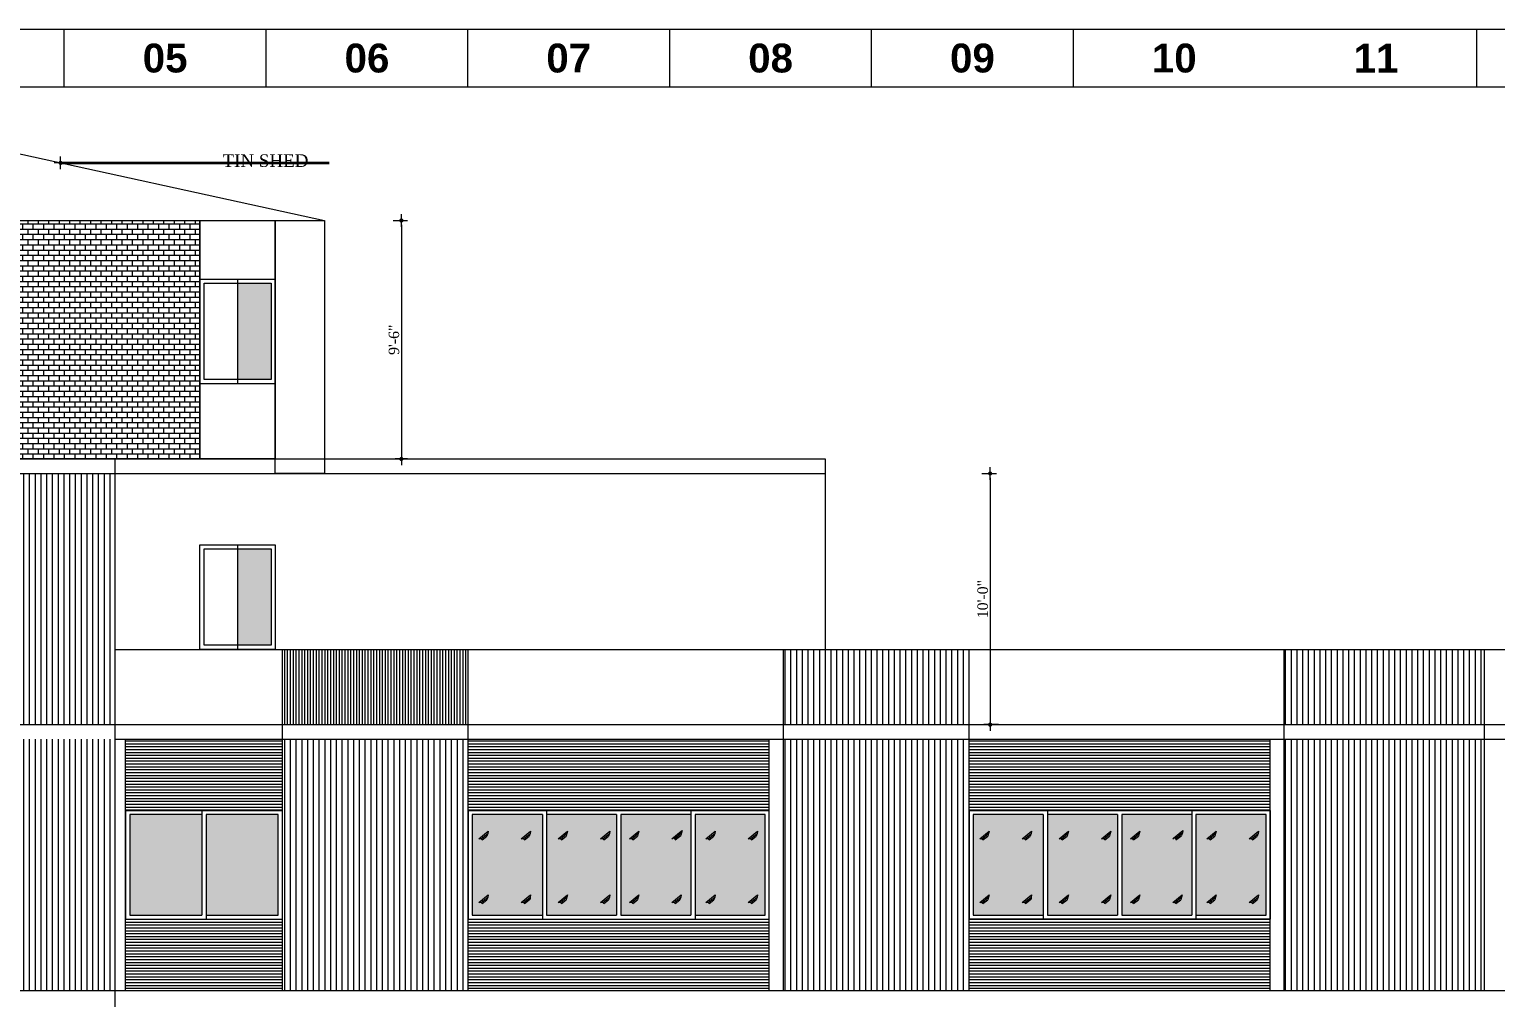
# Model space of a CAD drawing. Header units: inches. Extents: x -250485 to 735580, y -140410 to 288049.
# Drawn here: x 56801 to 57502, y 21823 to 22286 of the extents above; entities that cross this region are included whole.
import ezdxf

# ---------------------------------------------------------------- set-up
doc = ezdxf.new("R2010")
doc.units = ezdxf.units.IN
doc.header["$MEASUREMENT"] = 0
doc.header["$PDMODE"] = 35
doc.layers.get('0').update_dxf_attribs({"lineweight": 0})
doc.layers.get('Defpoints').update_dxf_attribs({"lineweight": 0})
for name, color, linetype, lineweight in [('DIM_WORKING', 7, 'Continuous', 0), ('FIX', 251, 'Continuous', 0), ('Inline', 7, 'Continuous', 0), ('Layer1', 134, 'Continuous', 0), ('MAN', 215, 'Continuous', 0), ('new stair full height', 6, 'Continuous', 0), ('New window', 132, 'Continuous', 35), ('Outline', 7, 'Continuous', 0), ('Scale', 7, 'Continuous', 0), ('Scale_Text', 7, 'Continuous', 0), ('Titelblk', 7, 'Continuous', 25), ('TITLE', 7, 'Continuous', 20), ('Win', 5, 'Continuous', 0), ('window', 140, 'Continuous', 0), ('workingdim', 252, 'Continuous', 5)]:
    doc.layers.add(name, color=color, linetype=linetype, lineweight=lineweight)
doc.styles.add('DIM', font='times.ttf')
doc.styles.add('REG', font='times.ttf')
doc.styles.get("Standard").update_dxf_attribs({"font": 'arialbd.ttf', "height": 24})
doc.dimstyles.new('Dim-Pres', dxfattribs={"dimtxt": 5.5, "dimasz": 2, "dimexe": 1.5, "dimexo": 1.5, "dimgap": 1, "dimtad": 3, "dimdec": 0, "dimzin": 3, "dimdsep": 46, "dimlunit": 4, "dimtxsty": 'REG', "dimblk": 'point', "dimcen": 2, "dimclrd": 256, "dimclre": 256, "dimclrt": 7, "dimadec": 0, "dimazin": 0, "dimtfac": 0.75, "dimtdec": 0, "dimtmove": 1, "dimatfit": 3, "dimldrblk": 'point', "dimfxl": 0, "dimtolj": 1, "dimtzin": 0, "dimlwd": -1, "dimlwe": -1, "dimarcsym": 1})
pattern_1 = [(0, (48924.7229, 18512.5232), (4e-16, 1.375), [])]
pattern_2 = [(270, (46652.024, 24522.1427), (2.75, -7e-16), [])]

# ---------------------------------------------------------------- blocks, each defined once
blk = doc.blocks.new('dot')
at = {"color": 4}
for p, q in [((-1.5, 0), (1.5, 0)), ((0, 1.5), (0, -1.5))]:
    blk.add_line(p, q, dxfattribs=at)
at = {"color": 6, "const_width": 0.5}
blk.add_lwpolyline([(-0.25, 0, 1), (0.25, 0, 1)], format="xyb", close=True, dxfattribs=at)
blk = doc.blocks.new('point')
blk.add_blockref('dot', (0, 0))
blk = doc.blocks.new('*D485')
at = {"layer": 'Defpoints', "color": 0, "ltscale": 30, "transparency": 16777216}
for p in [(56942.19, 22194.64), (56942.19, 22080.64), (56979.02, 22080.64)]:
    blk.add_point(p, dxfattribs=at)
at = {"layer": 'Layer1', "ltscale": 30, "transparency": 16777216}
for p, q in [((56975.02, 22194.64), (56980.52, 22194.64)), ((56979.02, 22192.64), (56979.02, 22082.64)), ((56975.02, 22080.64), (56980.52, 22080.64))]:
    blk.add_line(p, q, dxfattribs=at)
at = {"layer": 'Layer1', "ltscale": 30, "transparency": 16777216, "xscale": 2, "yscale": 2, "zscale": 2}
for p, rotation in [((56979.02, 22194.64), 90), ((56979.02, 22080.64), 270)]:
    blk.add_blockref('point', p, dxfattribs=dict(at, rotation=rotation))
at = {"layer": 'Layer1', "color": 7, "ltscale": 30, "transparency": 16777216, "insert": (56975.47, 22137.64), "char_height": 5, "attachment_point": 5, "rotation": 90, "style": 'REG'}
blk.add_mtext('\\A1;9\'-6"', dxfattribs=at)
blk = doc.blocks.new('*D486')
at = {"layer": 'Defpoints', "color": 0, "ltscale": 30, "transparency": 16777216}
for p in [(57181.69, 22073.71), (57260.52, 21953.64), (57268.52, 21953.64)]:
    blk.add_point(p, dxfattribs=at)
at = {"layer": 'Layer1', "ltscale": 30, "transparency": 16777216}
for p, q in [((57256.52, 22073.71), (57262.02, 22073.71)), ((57260.52, 22071.71), (57260.52, 21955.64)), ((57264.52, 21953.64), (57259.02, 21953.64))]:
    blk.add_line(p, q, dxfattribs=at)
at = {"layer": 'Layer1', "ltscale": 30, "transparency": 16777216, "xscale": 2, "yscale": 2, "zscale": 2}
for p, rotation in [((57260.52, 22073.71), 90), ((57260.52, 21953.64), 270)]:
    blk.add_blockref('point', p, dxfattribs=dict(at, rotation=rotation))
at = {"layer": 'Layer1', "color": 7, "ltscale": 30, "transparency": 16777216, "insert": (57256.98, 22013.67), "char_height": 5, "attachment_point": 5, "rotation": 90, "style": 'REG'}
blk.add_mtext('\\A1;10\'-0"', dxfattribs=at)
blk = doc.blocks.new('PAGE')
at = {"layer": 'Inline', "color": 252, "lineweight": 15}
blk.add_lwpolyline([(178051640.63, 22656441.11), (178051640.63, 22657235.79), (178050505.36, 22657235.79), (178050505.36, 22656441.11)], close=True, dxfattribs=at)
at = {"layer": 'Outline', "color": 252, "lineweight": 15}
blk.add_line((178051662.57, 22657252.66), (178050483.42, 22657252.66), dxfattribs=at)
at = {"layer": 'Scale', "color": 252, "lineweight": 9}
for p, q in [((178050719.01, 22657235.79), (178050719.01, 22657252.66)), ((178050778.01, 22657235.79), (178050778.01, 22657252.66)), ((178050837.01, 22657235.79), (178050837.01, 22657252.66)), ((178050896, 22657235.79), (178050896, 22657252.66)), ((178050955, 22657235.79), (178050955, 22657252.66)), ((178051014, 22657235.79), (178051014, 22657252.66)), ((178051131.99, 22657235.79), (178051131.99, 22657252.66))]:
    blk.add_line(p, q, dxfattribs=at)
at = {"layer": 'Scale_Text', "color": 252, "lineweight": 13, "char_height": 8.435, "width": 2.5102, "attachment_point": 5}
for s, insert in [('05', (178050748.51, 22657244.22)), ('06', (178050807.51, 22657244.22)), ('07', (178050866.5, 22657244.22)), ('08', (178050925.5, 22657244.22)), ('09', (178050984.5, 22657244.22)), ('10', (178051043.5, 22657244.22)), ('11', (178051102.49, 22657244.22))]:
    blk.add_mtext(s, dxfattribs=dict(at, insert=insert))
blk = doc.blocks.new('Title')
at = {"layer": 'Titelblk', "color": 3, "linetype": 'Continuous', "lineweight": 0, "xscale": 3.014611567961765, "yscale": 3.014611567959946, "zscale": 3.014611567966516}
blk.add_blockref('PAGE', (-536855255.8, -68388224), dxfattribs=at)

msp = doc.modelspace()

# ---------------------------------------------------------------- hatches: boundary and pattern name
at = {"layer": 'DIM_WORKING', "ltscale": 30}
h = msp.add_hatch(color=256, dxfattribs=at)
h.set_gradient(color1=(191, 203, 212), one_color=1, tint=1, name='CURVED')
h.paths.add_polyline_path([(56916.69, 22164.64), (56900.7, 22164.64), (56900.7, 22118.64), (56916.69, 22118.64)])
h = msp.add_hatch(color=256, dxfattribs=at)
h.set_gradient(color1=(191, 203, 212), one_color=1, tint=1, name='CURVED')
h.paths.add_polyline_path([(56916.69, 22164.64), (56900.7, 22164.64), (56900.7, 22118.64), (56916.69, 22118.64)])
h = msp.add_hatch(color=256, dxfattribs=at)
h.set_gradient(color1=(191, 203, 212), one_color=1, tint=1, name='CURVED')
h.paths.add_polyline_path([(56916.69, 22037.64), (56900.7, 22037.64), (56900.7, 21991.64), (56916.69, 21991.64)])
h = msp.add_hatch(color=256, dxfattribs=at)
h.set_gradient(color1=(191, 203, 212), one_color=1, tint=1, name='CURVED')
h.paths.add_polyline_path([(56916.69, 22037.64), (56900.7, 22037.64), (56900.7, 21991.64), (56916.69, 21991.64)])
h = msp.add_hatch(color=256, dxfattribs=at)
h.set_gradient(color1=(191, 203, 212), one_color=1, tint=1, name='CURVED')
h.paths.add_polyline_path([(56883.67, 21910.64), (56849.17, 21910.64), (56849.17, 21862.64), (56883.67, 21862.64)])
h.paths.add_polyline_path([(56920.17, 21910.64), (56885.67, 21910.64), (56885.67, 21862.64), (56920.17, 21862.64)])
h = msp.add_hatch(color=256, dxfattribs=at)
h.set_gradient(color1=(191, 203, 212), one_color=1, tint=1, name='CURVED')
h.paths.add_polyline_path([(57046.42, 21910.64), (57012.92, 21910.64), (57012.92, 21862.64), (57046.42, 21862.64)])
h.paths.add_polyline_path([(57036.32, 21899.1), (57040.8, 21902.76), (57040.56, 21901.59), (57040.16, 21900.36), (57037.87, 21898.55), (57037.42, 21899.12)], flags=16)
h.paths.add_polyline_path([(57019.89, 21900.36), (57017.6, 21898.55), (57017.16, 21899.12), (57016.05, 21899.1), (57020.53, 21902.76), (57020.29, 21901.59)], flags=16)
h.paths.add_polyline_path([(57040.8, 21872.31), (57040.56, 21871.14), (57040.56, 21870.23), (57040.16, 21869.92), (57037.87, 21868.11), (57037.43, 21868.68), (57036.35, 21868.68)], flags=16)
h.paths.add_polyline_path([(57020.53, 21872.31), (57020.29, 21871.14), (57019.89, 21869.92), (57017.6, 21868.11), (57017.16, 21868.68), (57016.05, 21868.65)], flags=16)
h.paths.add_polyline_path([(57048.42, 21862.64), (57081.92, 21862.64), (57081.92, 21910.64), (57048.42, 21910.64)])
h.paths.add_polyline_path([(57055.51, 21898.55), (57055.07, 21899.12), (57053.96, 21899.1), (57058.45, 21902.76), (57058.2, 21901.59), (57057.81, 21900.36)], flags=16)
h.paths.add_polyline_path([(57058.45, 21872.31), (57058.2, 21871.14), (57057.81, 21869.92), (57055.51, 21868.11), (57055.07, 21868.68), (57053.96, 21868.65)], flags=16)
h.paths.add_polyline_path([(57074.23, 21899.1), (57078.71, 21902.76), (57078.47, 21901.59), (57078.07, 21900.36), (57075.78, 21898.55), (57075.34, 21899.12)], flags=16)
h.paths.add_polyline_path([(57074.23, 21868.65), (57078.71, 21872.31), (57078.47, 21871.14), (57078.07, 21869.92), (57075.78, 21868.11), (57075.34, 21868.68)], flags=16)
h.paths.add_polyline_path([(57083.92, 21862.64), (57117.42, 21862.64), (57117.42, 21910.64), (57083.92, 21910.64)])
h.paths.add_polyline_path([(57092.54, 21872.31), (57092.3, 21871.14), (57091.9, 21869.92), (57089.61, 21868.11), (57089.16, 21868.68), (57088.05, 21868.65)], flags=16)
h.paths.add_polyline_path([(57089.61, 21898.55), (57089.16, 21899.12), (57088.05, 21899.1), (57092.54, 21902.76), (57092.3, 21901.59), (57091.9, 21900.36)], flags=16)
h.paths.add_polyline_path([(57112.58, 21900.69), (57110.28, 21898.89), (57109.87, 21898.55), (57112.17, 21900.36)], flags=16)
h.paths.add_polyline_path([(57108.32, 21868.65), (57112.81, 21872.31), (57112.56, 21871.14), (57112.17, 21869.92), (57109.87, 21868.11), (57109.43, 21868.68)], flags=16)
h.paths.add_polyline_path([(57152.92, 21910.64), (57119.42, 21910.64), (57119.42, 21862.64), (57152.92, 21862.64)])
h.paths.add_polyline_path([(57129.08, 21872.31), (57128.84, 21871.14), (57128.44, 21869.92), (57126.15, 21868.11), (57125.71, 21868.68), (57124.6, 21868.65)], flags=16)
h.paths.add_polyline_path([(57149.35, 21872.31), (57149.11, 21871.14), (57148.71, 21869.92), (57146.42, 21868.11), (57145.97, 21868.68), (57144.87, 21868.65)], flags=16)
h.paths.add_polyline_path([(57144.87, 21899.1), (57149.35, 21902.76), (57149.11, 21901.59), (57148.71, 21900.36), (57146.42, 21898.55), (57145.97, 21899.12)], flags=16)
h.paths.add_polyline_path([(57126.15, 21898.55), (57125.71, 21899.12), (57124.6, 21899.1), (57129.08, 21902.76), (57128.84, 21901.59), (57128.44, 21900.36)], flags=16)
h = msp.add_hatch(color=256, dxfattribs=at)
h.set_gradient(color1=(191, 203, 212), one_color=1, tint=1, name='CURVED')
h.paths.add_polyline_path([(57285.92, 21910.64), (57252.42, 21910.64), (57252.42, 21862.64), (57285.92, 21862.64)])
h.paths.add_polyline_path([(57275.82, 21899.1), (57280.3, 21902.76), (57280.06, 21901.59), (57279.66, 21900.36), (57277.37, 21898.55), (57276.92, 21899.12)], flags=16)
h.paths.add_polyline_path([(57259.39, 21900.36), (57257.1, 21898.55), (57256.66, 21899.12), (57255.55, 21899.1), (57260.03, 21902.76), (57259.79, 21901.59)], flags=16)
h.paths.add_polyline_path([(57280.3, 21872.31), (57280.06, 21871.14), (57280.06, 21870.23), (57279.66, 21869.92), (57277.37, 21868.11), (57276.93, 21868.68), (57275.85, 21868.68)], flags=16)
h.paths.add_polyline_path([(57260.03, 21872.31), (57259.79, 21871.14), (57259.39, 21869.92), (57257.1, 21868.11), (57256.66, 21868.68), (57255.55, 21868.65)], flags=16)
h.paths.add_polyline_path([(57287.92, 21862.64), (57321.42, 21862.64), (57321.42, 21910.64), (57287.92, 21910.64)])
h.paths.add_polyline_path([(57295.01, 21898.55), (57294.57, 21899.12), (57293.46, 21899.1), (57297.95, 21902.76), (57297.7, 21901.59), (57297.31, 21900.36)], flags=16)
h.paths.add_polyline_path([(57297.95, 21872.31), (57297.7, 21871.14), (57297.31, 21869.92), (57295.01, 21868.11), (57294.57, 21868.68), (57293.46, 21868.65)], flags=16)
h.paths.add_polyline_path([(57313.73, 21899.1), (57318.21, 21902.76), (57317.97, 21901.59), (57317.57, 21900.36), (57315.28, 21898.55), (57314.84, 21899.12)], flags=16)
h.paths.add_polyline_path([(57313.73, 21868.65), (57318.21, 21872.31), (57317.97, 21871.14), (57317.57, 21869.92), (57315.28, 21868.11), (57314.84, 21868.68)], flags=16)
h.paths.add_polyline_path([(57323.42, 21862.64), (57356.92, 21862.64), (57356.92, 21910.64), (57323.42, 21910.64)])
h.paths.add_polyline_path([(57332.04, 21872.31), (57331.8, 21871.14), (57331.4, 21869.92), (57329.11, 21868.11), (57328.66, 21868.68), (57327.55, 21868.65)], flags=16)
h.paths.add_polyline_path([(57329.11, 21898.55), (57328.66, 21899.12), (57327.55, 21899.1), (57332.04, 21902.76), (57331.8, 21901.59), (57331.4, 21900.36)], flags=16)
h.paths.add_polyline_path([(57352.08, 21900.69), (57349.78, 21898.89), (57349.37, 21898.55), (57351.67, 21900.36)], flags=16)
h.paths.add_polyline_path([(57347.82, 21868.65), (57352.31, 21872.31), (57352.06, 21871.14), (57351.67, 21869.92), (57349.37, 21868.11), (57348.93, 21868.68)], flags=16)
h.paths.add_polyline_path([(57392.42, 21910.64), (57358.92, 21910.64), (57358.92, 21862.64), (57392.42, 21862.64)])
h.paths.add_polyline_path([(57368.58, 21872.31), (57368.34, 21871.14), (57367.94, 21869.92), (57365.65, 21868.11), (57365.21, 21868.68), (57364.1, 21868.65)], flags=16)
h.paths.add_polyline_path([(57388.85, 21872.31), (57388.61, 21871.14), (57388.21, 21869.92), (57385.92, 21868.11), (57385.47, 21868.68), (57384.37, 21868.65)], flags=16)
h.paths.add_polyline_path([(57384.37, 21899.1), (57388.85, 21902.76), (57388.61, 21901.59), (57388.21, 21900.36), (57385.92, 21898.55), (57385.47, 21899.12)], flags=16)
h.paths.add_polyline_path([(57365.65, 21898.55), (57365.21, 21899.12), (57364.1, 21899.1), (57368.58, 21902.76), (57368.34, 21901.59), (57367.94, 21900.36)], flags=16)
at = {"layer": 'FIX', "ltscale": 30}
h = msp.add_hatch(dxfattribs=at)
h.set_pattern_fill('ANSI31', color=256, scale=11, angle=315, style=0)
h.set_pattern_definition(pattern_1)
h.paths.add_polyline_path([(57154.92, 21946.64), (57010.92, 21946.64), (57010.92, 21912.64), (57154.92, 21912.64)])
h.paths.add_polyline_path([(57154.92, 21860.64), (57010.92, 21860.64), (57010.92, 21826.64), (57154.92, 21826.64)])
h.paths.add_polyline_path([(56922.17, 21860.64), (56847.17, 21860.64), (56847.17, 21826.64), (56922.17, 21826.64)])
h.paths.add_polyline_path([(57394.42, 21946.64), (57250.42, 21946.64), (57250.42, 21912.64), (57394.42, 21912.64)])
h.paths.add_polyline_path([(57394.42, 21860.64), (57250.42, 21860.64), (57250.42, 21826.64), (57394.42, 21826.64)])
h.paths.add_polyline_path([(57535.17, 21946.64), (57515.17, 21946.64), (57515.17, 21912.64), (57535.17, 21912.64)])
h.paths.add_polyline_path([(57535.17, 21891.15), (57515.17, 21891.15), (57515.17, 21826.64), (57535.17, 21826.64)])
h.paths.add_polyline_path([(57633.92, 21946.64), (57573.92, 21946.64), (57573.92, 21912.64), (57633.92, 21912.64)])
h.paths.add_polyline_path([(57633.92, 21860.64), (57573.92, 21860.64), (57573.92, 21826.64), (57633.92, 21826.64)])
h.paths.add_polyline_path([(57729.42, 21946.64), (57640.67, 21946.64), (57640.67, 21912.64), (57662.92, 21912.64), (57662.92, 21914.64), (57716.92, 21914.64), (57716.92, 21912.64), (57729.42, 21912.64)])
h.paths.add_polyline_path([(57729.42, 21860.64), (57640.67, 21860.64), (57640.67, 21826.64), (57729.42, 21826.64)])
h.paths.add_polyline_path([(57873.42, 21860.64), (57729.42, 21860.64), (57729.42, 21826.64), (57873.42, 21826.64)])
h.paths.add_polyline_path([(57873.42, 21946.64), (57729.42, 21946.64), (57729.42, 21912.64), (57873.42, 21912.64)])
h.paths.add_polyline_path([(57951.71, 21946.64), (57897.71, 21946.64), (57897.71, 21914.64), (57951.71, 21914.64)])
h.paths.add_polyline_path([(57951.71, 21860.64), (57897.71, 21860.64), (57897.71, 21826.64), (57951.71, 21826.64)])
h.paths.add_polyline_path([(58103.92, 21860.64), (58063.92, 21860.64), (58023.92, 21860.64), (57983.92, 21860.64), (57983.92, 21826.64), (58103.92, 21826.64)])
h.paths.add_polyline_path([(58136.92, 21860.64), (58103.92, 21860.64), (58103.92, 21826.64), (58136.92, 21826.64)])
h = msp.add_hatch(dxfattribs=at)
h.set_pattern_fill('ANSI31', color=256, scale=11, angle=315, style=0)
h.set_pattern_definition(pattern_1)
h.paths.add_polyline_path([(56922.17, 21946.64), (56847.17, 21946.64), (56847.17, 21912.64), (56922.17, 21912.64)])
at = {"layer": 'MAN', "ltscale": 30}
h = msp.add_hatch(dxfattribs=at)
h.set_pattern_fill('ANSI31', color=256, scale=22, angle=225, style=0)
h.set_pattern_definition([(270, (46483.274, 25157.1427), (2.75, -7e-16), [])])
h.paths.add_polyline_path([(56842.17, 22073.64), (56753.42, 22073.64), (56753.42, 21953.64), (56842.17, 21953.64)])
h = msp.add_hatch(dxfattribs=at)
h.set_pattern_fill('ANSI31', color=256, scale=11, angle=225, style=0)
h.set_pattern_definition([(270, (46652.0241, 24522.1427), (1.375, -3e-16), [])])
h.paths.add_polyline_path([(57010.92, 21989.64), (56922.17, 21989.64), (56922.17, 21953.64), (57010.92, 21953.64)])
h = msp.add_hatch(dxfattribs=at)
h.set_pattern_fill('ANSI31', color=256, scale=22, angle=225, style=0)
h.set_pattern_definition(pattern_2)
h.paths.add_polyline_path([(57250.42, 21989.64), (57161.67, 21989.64), (57161.67, 21953.64), (57250.42, 21953.64)])
h = msp.add_hatch(dxfattribs=at)
h.set_pattern_fill('ANSI31', color=256, scale=22, angle=225, style=0)
h.set_pattern_definition(pattern_2)
h.paths.add_polyline_path([(57496.92, 21953.64), (57496.92, 21989.64), (57401.17, 21989.64), (57401.17, 21953.64)])
h = msp.add_hatch(dxfattribs=at)
h.set_pattern_fill('ANSI31', color=256, scale=22, angle=225, style=0)
h.set_pattern_definition([(270, (46483.274, 25030.1427), (2.75, -7e-16), [])])
h.paths.add_polyline_path([(56842.17, 21946.64), (56753.42, 21946.64), (56753.42, 21826.64), (56842.17, 21826.64)])
h = msp.add_hatch(dxfattribs=at)
h.set_pattern_fill('ANSI31', color=256, scale=22, angle=225, style=0)
h.set_pattern_definition(pattern_2)
h.paths.add_polyline_path([(57010.92, 21946.64), (56922.17, 21946.64), (56922.17, 21826.64), (57010.92, 21826.64)])
h = msp.add_hatch(dxfattribs=at)
h.set_pattern_fill('ANSI31', color=256, scale=22, angle=225, style=0)
h.set_pattern_definition(pattern_2)
h.paths.add_polyline_path([(57250.42, 21946.64), (57161.67, 21946.64), (57161.67, 21826.64), (57250.42, 21826.64)])
h = msp.add_hatch(dxfattribs=at)
h.set_pattern_fill('ANSI31', color=256, scale=22, angle=225, style=0)
h.set_pattern_definition(pattern_2)
h.paths.add_polyline_path([(57496.92, 21946.64), (57401.17, 21946.64), (57401.17, 21826.64), (57496.92, 21826.64)])
at = {"layer": 'workingdim', "ltscale": 30}
h = msp.add_hatch(dxfattribs=at)
h.set_pattern_fill('BRICK', color=256, scale=10)
h.set_pattern_definition([(0, (33850.5207, 24598.0362), (0, 2.5), []), (90, (33850.5207, 24598.036), (-5, 3e-16), [2.5, -2.5]), (90, (33853.0207, 24598.036), (-5, 3e-16), [-2.5, 2.5])])
h.paths.add_polyline_path([(56882.71, 22194.64), (56732.67, 22194.64), (56732.67, 22080.64), (56882.71, 22080.64)])

# ---------------------------------------------------------------- linework, layer by layer
at = {"layer": 'DIM_WORKING', "ltscale": 30}
for p, q in [((56922.17, 21946.64), (56922.17, 21989.64)), ((57010.92, 21946.64), (57010.92, 21989.64)), ((57161.67, 21946.64), (57161.67, 21989.64)), ((57250.42, 21946.64), (57250.42, 21989.64)), ((57401.17, 21946.64), (57401.17, 21989.64)), ((57496.92, 21946.64), (57496.92, 21989.64))]:
    msp.add_line(p, q, dxfattribs=at)
for points in [[(57154.92, 21912.64), (57010.92, 21912.64), (57010.92, 21860.64), (57154.92, 21860.64)], [(57250.42, 21912.64), (57394.42, 21912.64), (57394.42, 21860.64), (57250.42, 21860.64)]]:
    msp.add_lwpolyline(points, close=True, dxfattribs=at)
at = {"layer": 'FIX', "ltscale": 30}
for p, q in [((56842.17, 21953.64), (56842.17, 22080.64)), ((56842.17, 21826.64), (56842.17, 21953.64)), ((56842.17, 21826.64), (56842.17, 21953.64)), ((56847.17, 21826.64), (56847.17, 21946.64)), ((56922.17, 21826.64), (56922.17, 21946.64)), ((57010.92, 21826.64), (57010.92, 21946.64)), ((57154.92, 21826.64), (57154.92, 21946.64)), ((57161.67, 21826.64), (57161.67, 21946.64)), ((57250.42, 21826.64), (57250.42, 21946.64)), ((57394.42, 21826.64), (57394.42, 21946.64)), ((57401.17, 21826.64), (57401.17, 21946.64)), ((57496.92, 21826.64), (57496.92, 21946.64)), ((56842.17, 21699.64), (56842.17, 21826.64)), ((56842.17, 21699.64), (56842.17, 21826.64))]:
    msp.add_line(p, q, dxfattribs=at)
for points in [[(56612.69, 22194.64), (56942.19, 22194.64)], [(56612.69, 22080.64), (57181.69, 22080.64)], [(56612.69, 22073.71), (57181.69, 22073.71)], [(56842.17, 21953.64), (56842.17, 22073.64)], [(56612.69, 21953.64), (58136.92, 21953.64)], [(56847.17, 21912.64), (56922.17, 21912.64)], [(57010.92, 21912.64), (57154.92, 21912.64)], [(57250.42, 21912.64), (57394.42, 21912.64)], [(56847.17, 21860.64), (56922.17, 21860.64)], [(57010.92, 21860.64), (57154.92, 21860.64)], [(57250.42, 21860.64), (57394.42, 21860.64)], [(56612.69, 21826.64), (58136.92, 21826.64)], [(56842.17, 21826.64), (58136.92, 21826.64)]]:
    msp.add_lwpolyline(points, dxfattribs=at)
for points in [[(56732.67, 22194.64), (56882.71, 22194.64), (56882.71, 22080.64), (56732.67, 22080.64)], [(56882.71, 22194.64), (56918.69, 22194.64), (56918.69, 22080.64), (56882.71, 22080.64)], [(56918.69, 22194.64), (56942.19, 22194.64), (56942.19, 22073.71), (56918.69, 22073.71)]]:
    msp.add_lwpolyline(points, close=True, dxfattribs=at)
at = {"layer": 'Layer1', "ltscale": 30}
for p, q in [((56882.71, 22166.64), (56918.69, 22166.64)), ((56900.7, 22166.64), (56900.7, 22116.64)), ((57181.69, 22080.64), (57181.69, 21989.64)), ((56882.71, 22039.64), (56918.69, 22039.64)), ((56900.7, 22039.64), (56900.7, 21989.64)), ((57016.05, 21899.1), (57020.53, 21902.76)), ((57017.17, 21899.12), (57020.29, 21901.59)), ((57020.29, 21901.59), (57019.89, 21900.36)), ((57020.53, 21902.76), (57020.29, 21901.59)), ((57036.32, 21899.1), (57040.8, 21902.76)), ((57036.32, 21899.1), (57040.8, 21902.76)), ((57037.43, 21899.12), (57040.56, 21901.59)), ((57037.43, 21899.12), (57040.56, 21901.59)), ((57040.56, 21901.59), (57040.16, 21900.36)), ((57040.8, 21902.76), (57040.56, 21901.59)), ((57053.96, 21899.1), (57058.45, 21902.76)), ((57053.96, 21899.1), (57058.45, 21902.76)), ((57055.08, 21899.12), (57058.2, 21901.59)), ((57055.08, 21899.12), (57058.2, 21901.59)), ((57058.2, 21901.59), (57057.81, 21900.36)), ((57058.45, 21902.76), (57058.2, 21901.59)), ((57074.23, 21899.1), (57078.71, 21902.76)), ((57074.23, 21899.1), (57078.71, 21902.76)), ((57075.34, 21899.12), (57078.47, 21901.59)), ((57075.34, 21899.12), (57078.47, 21901.59)), ((57078.47, 21901.59), (57078.07, 21900.36)), ((57078.71, 21902.76), (57078.47, 21901.59)), ((57088.05, 21899.1), (57092.54, 21902.76)), ((57088.05, 21899.1), (57092.54, 21902.76)), ((57089.17, 21899.12), (57092.3, 21901.59)), ((57089.17, 21899.12), (57092.3, 21901.59)), ((57092.3, 21901.59), (57091.9, 21900.36)), ((57092.54, 21902.76), (57092.3, 21901.59)), ((57108.32, 21899.1), (57112.81, 21902.76)), ((57108.73, 21899.43), (57113.22, 21903.09)), ((57109.44, 21899.12), (57112.56, 21901.59)), ((57109.85, 21899.46), (57112.97, 21901.92)), ((57112.97, 21901.92), (57112.58, 21900.69)), ((57113.22, 21903.09), (57112.97, 21901.92)), ((57124.6, 21899.1), (57129.08, 21902.76)), ((57124.6, 21899.1), (57129.08, 21902.76)), ((57125.71, 21899.12), (57128.84, 21901.59)), ((57125.71, 21899.12), (57128.84, 21901.59)), ((57128.84, 21901.59), (57128.44, 21900.36)), ((57129.08, 21902.76), (57128.84, 21901.59)), ((57144.87, 21899.1), (57149.35, 21902.76)), ((57144.87, 21899.1), (57149.35, 21902.76)), ((57145.98, 21899.12), (57149.11, 21901.59)), ((57145.98, 21899.12), (57149.11, 21901.59)), ((57149.11, 21901.59), (57148.71, 21900.36)), ((57149.35, 21902.76), (57149.11, 21901.59)), ((57255.55, 21899.1), (57260.03, 21902.76)), ((57256.67, 21899.12), (57259.79, 21901.59)), ((57259.79, 21901.59), (57259.39, 21900.36)), ((57260.03, 21902.76), (57259.79, 21901.59)), ((57275.82, 21899.1), (57280.3, 21902.76)), ((57275.82, 21899.1), (57280.3, 21902.76)), ((57276.93, 21899.12), (57280.06, 21901.59)), ((57276.93, 21899.12), (57280.06, 21901.59)), ((57280.06, 21901.59), (57279.66, 21900.36)), ((57280.3, 21902.76), (57280.06, 21901.59)), ((57293.46, 21899.1), (57297.95, 21902.76)), ((57293.46, 21899.1), (57297.95, 21902.76)), ((57294.58, 21899.12), (57297.7, 21901.59)), ((57294.58, 21899.12), (57297.7, 21901.59)), ((57297.7, 21901.59), (57297.31, 21900.36)), ((57297.95, 21902.76), (57297.7, 21901.59)), ((57313.73, 21899.1), (57318.21, 21902.76)), ((57313.73, 21899.1), (57318.21, 21902.76)), ((57314.84, 21899.12), (57317.97, 21901.59)), ((57314.84, 21899.12), (57317.97, 21901.59)), ((57317.97, 21901.59), (57317.57, 21900.36)), ((57318.21, 21902.76), (57317.97, 21901.59)), ((57327.55, 21899.1), (57332.04, 21902.76)), ((57327.55, 21899.1), (57332.04, 21902.76)), ((57328.67, 21899.12), (57331.8, 21901.59)), ((57328.67, 21899.12), (57331.8, 21901.59)), ((57331.8, 21901.59), (57331.4, 21900.36)), ((57332.04, 21902.76), (57331.8, 21901.59)), ((57347.82, 21899.1), (57352.31, 21902.76)), ((57348.23, 21899.43), (57352.72, 21903.09)), ((57348.94, 21899.12), (57352.06, 21901.59)), ((57349.35, 21899.46), (57352.47, 21901.92)), ((57352.47, 21901.92), (57352.08, 21900.69)), ((57352.72, 21903.09), (57352.47, 21901.92)), ((57364.1, 21899.1), (57368.58, 21902.76)), ((57364.1, 21899.1), (57368.58, 21902.76)), ((57365.21, 21899.12), (57368.34, 21901.59)), ((57365.21, 21899.12), (57368.34, 21901.59)), ((57368.34, 21901.59), (57367.94, 21900.36)), ((57368.58, 21902.76), (57368.34, 21901.59)), ((57384.37, 21899.1), (57388.85, 21902.76)), ((57384.37, 21899.1), (57388.85, 21902.76)), ((57385.48, 21899.12), (57388.61, 21901.59)), ((57385.48, 21899.12), (57388.61, 21901.59)), ((57388.61, 21901.59), (57388.21, 21900.36)), ((57388.85, 21902.76), (57388.61, 21901.59)), ((57017.16, 21899.12), (57016.05, 21899.1)), ((57017.6, 21898.55), (57017.16, 21899.12)), ((57017.6, 21898.55), (57019.89, 21900.36)), ((57037.42, 21899.12), (57036.32, 21899.1)), ((57037.87, 21898.55), (57037.42, 21899.12)), ((57037.87, 21898.55), (57040.16, 21900.36)), ((57037.87, 21898.55), (57040.16, 21900.36)), ((57055.07, 21899.12), (57053.96, 21899.1)), ((57055.51, 21898.55), (57055.07, 21899.12)), ((57055.51, 21898.55), (57057.81, 21900.36)), ((57055.51, 21898.55), (57057.81, 21900.36)), ((57075.34, 21899.12), (57074.23, 21899.1)), ((57075.78, 21898.55), (57075.34, 21899.12)), ((57075.78, 21898.55), (57078.07, 21900.36)), ((57075.78, 21898.55), (57078.07, 21900.36)), ((57089.16, 21899.12), (57088.05, 21899.1)), ((57089.61, 21898.55), (57089.16, 21899.12)), ((57089.61, 21898.55), (57091.9, 21900.36)), ((57089.61, 21898.55), (57091.9, 21900.36)), ((57109.84, 21899.45), (57108.73, 21899.43)), ((57110.28, 21898.89), (57109.84, 21899.45)), ((57109.87, 21898.55), (57112.17, 21900.36)), ((57110.28, 21898.89), (57112.58, 21900.69)), ((57125.71, 21899.12), (57124.6, 21899.1)), ((57126.15, 21898.55), (57125.71, 21899.12)), ((57126.15, 21898.55), (57128.44, 21900.36)), ((57126.15, 21898.55), (57128.44, 21900.36)), ((57145.97, 21899.12), (57144.87, 21899.1)), ((57146.42, 21898.55), (57145.97, 21899.12)), ((57146.42, 21898.55), (57148.71, 21900.36)), ((57146.42, 21898.55), (57148.71, 21900.36)), ((57256.66, 21899.12), (57255.55, 21899.1)), ((57257.1, 21898.55), (57256.66, 21899.12)), ((57257.1, 21898.55), (57259.39, 21900.36)), ((57276.92, 21899.12), (57275.82, 21899.1)), ((57277.37, 21898.55), (57276.92, 21899.12)), ((57277.37, 21898.55), (57279.66, 21900.36)), ((57277.37, 21898.55), (57279.66, 21900.36)), ((57294.57, 21899.12), (57293.46, 21899.1)), ((57295.01, 21898.55), (57294.57, 21899.12)), ((57295.01, 21898.55), (57297.31, 21900.36)), ((57295.01, 21898.55), (57297.31, 21900.36)), ((57314.84, 21899.12), (57313.73, 21899.1)), ((57315.28, 21898.55), (57314.84, 21899.12)), ((57315.28, 21898.55), (57317.57, 21900.36)), ((57315.28, 21898.55), (57317.57, 21900.36)), ((57328.66, 21899.12), (57327.55, 21899.1)), ((57329.11, 21898.55), (57328.66, 21899.12)), ((57329.11, 21898.55), (57331.4, 21900.36)), ((57329.11, 21898.55), (57331.4, 21900.36)), ((57349.34, 21899.45), (57348.23, 21899.43)), ((57349.78, 21898.89), (57349.34, 21899.45)), ((57349.37, 21898.55), (57351.67, 21900.36)), ((57349.78, 21898.89), (57352.08, 21900.69)), ((57365.21, 21899.12), (57364.1, 21899.1)), ((57365.65, 21898.55), (57365.21, 21899.12)), ((57365.65, 21898.55), (57367.94, 21900.36)), ((57365.65, 21898.55), (57367.94, 21900.36)), ((57385.47, 21899.12), (57384.37, 21899.1)), ((57385.92, 21898.55), (57385.47, 21899.12)), ((57385.92, 21898.55), (57388.21, 21900.36)), ((57385.92, 21898.55), (57388.21, 21900.36)), ((57016.05, 21868.65), (57020.53, 21872.31)), ((57016.05, 21868.65), (57020.53, 21872.31)), ((57017.16, 21868.68), (57016.05, 21868.65)), ((57017.6, 21868.11), (57017.16, 21868.68)), ((57017.17, 21868.68), (57020.29, 21871.14)), ((57017.17, 21868.68), (57020.29, 21871.14)), ((57017.6, 21868.11), (57019.89, 21869.92)), ((57017.6, 21868.11), (57019.89, 21869.92)), ((57020.29, 21871.14), (57019.89, 21869.92)), ((57020.53, 21872.31), (57020.29, 21871.14)), ((57036.32, 21868.65), (57040.8, 21872.31)), ((57037.43, 21868.68), (57036.32, 21868.68)), ((57037.43, 21868.68), (57040.56, 21871.14)), ((57037.87, 21868.11), (57037.43, 21868.68)), ((57037.87, 21868.11), (57040.16, 21869.92)), ((57040.16, 21869.92), (57037.87, 21868.11)), ((57040.56, 21870.23), (57040.16, 21869.92)), ((57040.8, 21872.31), (57040.56, 21871.14)), ((57040.56, 21871.14), (57040.56, 21870.23)), ((57053.96, 21868.65), (57058.45, 21872.31)), ((57053.96, 21868.65), (57058.45, 21872.31)), ((57055.07, 21868.68), (57053.96, 21868.65)), ((57055.51, 21868.11), (57055.07, 21868.68)), ((57055.08, 21868.68), (57058.2, 21871.14)), ((57055.08, 21868.68), (57058.2, 21871.14)), ((57055.51, 21868.11), (57057.81, 21869.92)), ((57055.51, 21868.11), (57057.81, 21869.92)), ((57058.2, 21871.14), (57057.81, 21869.92)), ((57058.45, 21872.31), (57058.2, 21871.14)), ((57074.23, 21868.65), (57078.71, 21872.31)), ((57074.23, 21868.65), (57078.71, 21872.31)), ((57075.34, 21868.68), (57074.23, 21868.65)), ((57075.34, 21868.68), (57078.47, 21871.14)), ((57075.34, 21868.68), (57078.47, 21871.14)), ((57075.78, 21868.11), (57075.34, 21868.68)), ((57075.78, 21868.11), (57078.07, 21869.92)), ((57075.78, 21868.11), (57078.07, 21869.92)), ((57078.47, 21871.14), (57078.07, 21869.92)), ((57078.71, 21872.31), (57078.47, 21871.14)), ((57088.05, 21868.65), (57092.54, 21872.31)), ((57088.05, 21868.65), (57092.54, 21872.31)), ((57089.16, 21868.68), (57088.05, 21868.65)), ((57089.61, 21868.11), (57089.16, 21868.68)), ((57089.17, 21868.68), (57092.3, 21871.14)), ((57089.17, 21868.68), (57092.3, 21871.14)), ((57089.61, 21868.11), (57091.9, 21869.92)), ((57089.61, 21868.11), (57091.9, 21869.92)), ((57092.3, 21871.14), (57091.9, 21869.92)), ((57092.54, 21872.31), (57092.3, 21871.14)), ((57108.32, 21868.65), (57112.81, 21872.31)), ((57108.32, 21868.65), (57112.81, 21872.31)), ((57109.43, 21868.68), (57108.32, 21868.65)), ((57109.87, 21868.11), (57109.43, 21868.68)), ((57109.44, 21868.68), (57112.56, 21871.14)), ((57109.44, 21868.68), (57112.56, 21871.14)), ((57109.87, 21868.11), (57112.17, 21869.92)), ((57109.87, 21868.11), (57112.17, 21869.92)), ((57112.56, 21871.14), (57112.17, 21869.92)), ((57112.81, 21872.31), (57112.56, 21871.14)), ((57124.6, 21868.65), (57129.08, 21872.31)), ((57124.6, 21868.65), (57129.08, 21872.31)), ((57125.71, 21868.68), (57124.6, 21868.65)), ((57125.71, 21868.68), (57128.84, 21871.14)), ((57125.71, 21868.68), (57128.84, 21871.14)), ((57126.15, 21868.11), (57125.71, 21868.68)), ((57126.15, 21868.11), (57128.44, 21869.92)), ((57126.15, 21868.11), (57128.44, 21869.92)), ((57128.84, 21871.14), (57128.44, 21869.92)), ((57129.08, 21872.31), (57128.84, 21871.14)), ((57144.87, 21868.65), (57149.35, 21872.31)), ((57144.87, 21868.65), (57149.35, 21872.31)), ((57145.97, 21868.68), (57144.87, 21868.65)), ((57146.42, 21868.11), (57145.97, 21868.68)), ((57145.98, 21868.68), (57149.11, 21871.14)), ((57145.98, 21868.68), (57149.11, 21871.14)), ((57146.42, 21868.11), (57148.71, 21869.92)), ((57146.42, 21868.11), (57148.71, 21869.92)), ((57149.11, 21871.14), (57148.71, 21869.92)), ((57149.35, 21872.31), (57149.11, 21871.14)), ((57255.55, 21868.65), (57260.03, 21872.31)), ((57255.55, 21868.65), (57260.03, 21872.31)), ((57256.66, 21868.68), (57255.55, 21868.65)), ((57257.1, 21868.11), (57256.66, 21868.68)), ((57256.67, 21868.68), (57259.79, 21871.14)), ((57256.67, 21868.68), (57259.79, 21871.14)), ((57257.1, 21868.11), (57259.39, 21869.92)), ((57257.1, 21868.11), (57259.39, 21869.92)), ((57259.79, 21871.14), (57259.39, 21869.92)), ((57260.03, 21872.31), (57259.79, 21871.14)), ((57275.82, 21868.65), (57280.3, 21872.31)), ((57276.93, 21868.68), (57275.82, 21868.68)), ((57276.93, 21868.68), (57280.06, 21871.14)), ((57277.37, 21868.11), (57276.93, 21868.68)), ((57277.37, 21868.11), (57279.66, 21869.92)), ((57279.66, 21869.92), (57277.37, 21868.11)), ((57280.06, 21870.23), (57279.66, 21869.92)), ((57280.3, 21872.31), (57280.06, 21871.14)), ((57280.06, 21871.14), (57280.06, 21870.23)), ((57293.46, 21868.65), (57297.95, 21872.31)), ((57293.46, 21868.65), (57297.95, 21872.31)), ((57294.57, 21868.68), (57293.46, 21868.65)), ((57295.01, 21868.11), (57294.57, 21868.68)), ((57294.58, 21868.68), (57297.7, 21871.14)), ((57294.58, 21868.68), (57297.7, 21871.14)), ((57295.01, 21868.11), (57297.31, 21869.92)), ((57295.01, 21868.11), (57297.31, 21869.92)), ((57297.7, 21871.14), (57297.31, 21869.92)), ((57297.95, 21872.31), (57297.7, 21871.14)), ((57313.73, 21868.65), (57318.21, 21872.31)), ((57313.73, 21868.65), (57318.21, 21872.31)), ((57314.84, 21868.68), (57313.73, 21868.65)), ((57314.84, 21868.68), (57317.97, 21871.14)), ((57314.84, 21868.68), (57317.97, 21871.14)), ((57315.28, 21868.11), (57314.84, 21868.68)), ((57315.28, 21868.11), (57317.57, 21869.92)), ((57315.28, 21868.11), (57317.57, 21869.92)), ((57317.97, 21871.14), (57317.57, 21869.92)), ((57318.21, 21872.31), (57317.97, 21871.14)), ((57327.55, 21868.65), (57332.04, 21872.31)), ((57327.55, 21868.65), (57332.04, 21872.31)), ((57328.66, 21868.68), (57327.55, 21868.65)), ((57329.11, 21868.11), (57328.66, 21868.68)), ((57328.67, 21868.68), (57331.8, 21871.14)), ((57328.67, 21868.68), (57331.8, 21871.14)), ((57329.11, 21868.11), (57331.4, 21869.92)), ((57329.11, 21868.11), (57331.4, 21869.92)), ((57331.8, 21871.14), (57331.4, 21869.92)), ((57332.04, 21872.31), (57331.8, 21871.14)), ((57347.82, 21868.65), (57352.31, 21872.31)), ((57347.82, 21868.65), (57352.31, 21872.31)), ((57348.93, 21868.68), (57347.82, 21868.65)), ((57349.37, 21868.11), (57348.93, 21868.68)), ((57348.94, 21868.68), (57352.06, 21871.14)), ((57348.94, 21868.68), (57352.06, 21871.14)), ((57349.37, 21868.11), (57351.67, 21869.92)), ((57349.37, 21868.11), (57351.67, 21869.92)), ((57352.06, 21871.14), (57351.67, 21869.92)), ((57352.31, 21872.31), (57352.06, 21871.14)), ((57364.1, 21868.65), (57368.58, 21872.31)), ((57364.1, 21868.65), (57368.58, 21872.31)), ((57365.21, 21868.68), (57364.1, 21868.65)), ((57365.21, 21868.68), (57368.34, 21871.14)), ((57365.21, 21868.68), (57368.34, 21871.14)), ((57365.65, 21868.11), (57365.21, 21868.68)), ((57365.65, 21868.11), (57367.94, 21869.92)), ((57365.65, 21868.11), (57367.94, 21869.92)), ((57368.34, 21871.14), (57367.94, 21869.92)), ((57368.58, 21872.31), (57368.34, 21871.14)), ((57384.37, 21868.65), (57388.85, 21872.31)), ((57384.37, 21868.65), (57388.85, 21872.31)), ((57385.47, 21868.68), (57384.37, 21868.65)), ((57385.92, 21868.11), (57385.47, 21868.68)), ((57385.48, 21868.68), (57388.61, 21871.14)), ((57385.48, 21868.68), (57388.61, 21871.14)), ((57385.92, 21868.11), (57388.21, 21869.92)), ((57385.92, 21868.11), (57388.21, 21869.92)), ((57388.61, 21871.14), (57388.21, 21869.92)), ((57388.85, 21872.31), (57388.61, 21871.14))]:
    msp.add_line(p, q, dxfattribs=at)
for points in [[(56882.71, 22166.64), (56918.69, 22166.64), (56918.69, 22116.64), (56882.71, 22116.64)], [(56884.71, 22164.64), (56916.69, 22164.64), (56916.69, 22118.64), (56884.71, 22118.64)], [(56882.71, 22039.64), (56918.69, 22039.64), (56918.69, 21989.64), (56882.71, 21989.64)], [(56884.71, 22037.64), (56916.69, 22037.64), (56916.69, 21991.64), (56884.71, 21991.64)]]:
    msp.add_lwpolyline(points, close=True, dxfattribs=at)
at = {"layer": 'MAN', "ltscale": 30}
msp.add_lwpolyline([(56842.17, 21989.64), (58136.92, 21989.64)], dxfattribs=at)
at = {"layer": 'new stair full height', "ltscale": 30}
msp.add_lwpolyline([(56777.44, 22230.64), (56942.19, 22194.64)], dxfattribs=at)
at = {"layer": 'Win', "ltscale": 30}
for points in [[(56842.17, 21953.64), (58136.92, 21953.64)], [(56842.17, 21946.64), (58136.92, 21946.64)], [(56842.17, 21826.64), (58136.92, 21826.64)]]:
    msp.add_lwpolyline(points, dxfattribs=at)
at = {"layer": 'window', "ltscale": 30}
for p, q in [((56883.67, 21912.64), (56883.67, 21862.64)), ((56885.67, 21910.64), (56885.67, 21860.64)), ((57046.42, 21910.64), (57046.42, 21860.64)), ((57048.42, 21912.64), (57048.42, 21862.64)), ((57081.92, 21910.64), (57081.92, 21862.64)), ((57083.92, 21910.64), (57083.92, 21862.64)), ((57117.42, 21912.64), (57117.42, 21862.64)), ((57119.42, 21910.64), (57119.42, 21860.64)), ((57285.92, 21910.64), (57285.92, 21860.64)), ((57287.92, 21912.64), (57287.92, 21862.64)), ((57321.42, 21910.64), (57321.42, 21862.64)), ((57323.42, 21910.64), (57323.42, 21862.64)), ((57356.92, 21912.64), (57356.92, 21862.64)), ((57358.92, 21910.64), (57358.92, 21860.64))]:
    msp.add_line(p, q, dxfattribs=at)
for points in [[(56922.17, 21912.64), (56847.17, 21912.64), (56847.17, 21860.64), (56922.17, 21860.64)], [(57154.92, 21912.64), (57010.92, 21912.64), (57010.92, 21860.64), (57154.92, 21860.64)], [(57394.42, 21912.64), (57250.42, 21912.64), (57250.42, 21860.64), (57394.42, 21860.64)]]:
    msp.add_lwpolyline(points, close=True, dxfattribs=at)
for points in [[(56883.67, 21910.64), (56849.17, 21910.64), (56849.17, 21862.64), (56883.67, 21862.64)], [(56885.67, 21862.64), (56920.17, 21862.64), (56920.17, 21910.64), (56885.67, 21910.64)], [(57046.42, 21910.64), (57012.92, 21910.64), (57012.92, 21862.64), (57046.42, 21862.64)], [(57081.92, 21910.64), (57048.42, 21910.64)], [(57117.42, 21910.64), (57083.92, 21910.64)], [(57119.42, 21862.64), (57152.92, 21862.64), (57152.92, 21910.64), (57119.42, 21910.64)], [(57285.92, 21910.64), (57252.42, 21910.64), (57252.42, 21862.64), (57285.92, 21862.64)], [(57321.42, 21910.64), (57287.92, 21910.64)], [(57356.92, 21910.64), (57323.42, 21910.64)], [(57358.92, 21862.64), (57392.42, 21862.64), (57392.42, 21910.64), (57358.92, 21910.64)], [(57048.42, 21862.64), (57081.92, 21862.64)], [(57083.92, 21862.64), (57117.42, 21862.64)], [(57287.92, 21862.64), (57321.42, 21862.64)], [(57323.42, 21862.64), (57356.92, 21862.64)]]:
    msp.add_lwpolyline(points, dxfattribs=at)

# ---------------------------------------------------------------- block references
at = {"layer": 'TITLE', "xscale": 0.5425392190591083, "yscale": 0.5425392190518323, "zscale": 0.5425392145730539}
msp.add_blockref('Title', (111884.79, 68623.22), dxfattribs=at)

# ---------------------------------------------------------------- texts
at = {"layer": 'New window', "ltscale": 30, "insert": (56893.52, 22226.28), "char_height": 6, "attachment_point": 1, "style": 'DIM'}
msp.add_mtext_dynamic_manual_height_columns('TIN SHED', width=51, gutter_width=10, heights=[0], dxfattribs=at)

# ---------------------------------------------------------------- dimensions: what is measured, and where the dimension line sits
at = {"layer": 'Layer1', "ltscale": 30}
for base, p1, p2, picture, middle in [((56979.02, 22080.64), (56942.19, 22194.64), (56942.19, 22080.64), '*D485', (56975.47, 22137.64)), ((57260.52, 21953.64), (57181.69, 22073.71), (57268.52, 21953.64), '*D486', (57256.98, 22013.67))]:
    dim = msp.add_linear_dim(base=base, p1=p1, p2=p2, angle=90, dimstyle='Dim-Pres', override={"dimtxt": 5, "dimfxl": 4, "dimfxlon": 1}, dxfattribs=at)
    dim.commit()
    dim.dimension.update_dxf_attribs({"geometry": picture, "text_midpoint": middle})

# ---------------------------------------------------------------- leaders
at = {"layer": 'New window', "ltscale": 30}
msp.add_leader([(56816.08, 22222.19), (56944.52, 22222.19)], dimstyle='Dim-Pres', override={"dimtxt": 5, "dimgap": 1, "dimtad": 0, "dimfxl": 4, "dimfxlon": 1}, dxfattribs=at)

doc.saveas('drawing.dxf')
